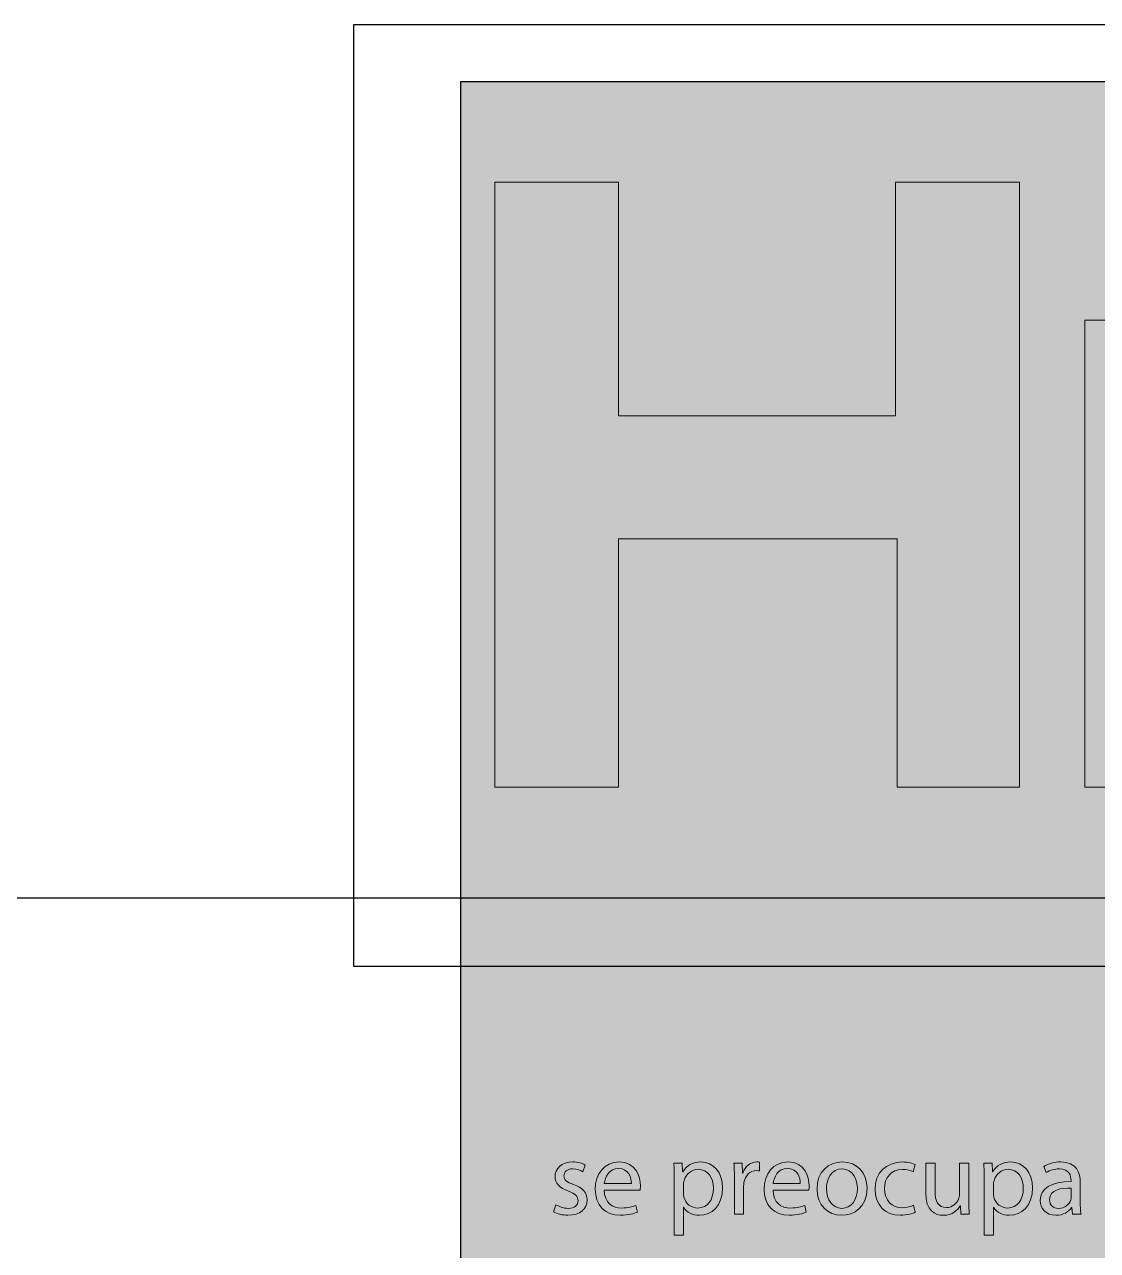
# Model space of a CAD drawing. Header units: inches. Extents: x -507 to 1392, y -754 to 68.
# Drawn here: x -260.6 to -138.7, y -71.6 to 67.7 of the extents above; entities that cross this region are included whole.
import ezdxf

# ---------------------------------------------------------------- set-up
doc = ezdxf.new("R2010")
doc.units = ezdxf.units.IN
doc.header["$MEASUREMENT"] = 0
doc.layers.add('Front', color=7, linetype='Continuous')
picture_1 = doc.add_image_def('image1.png', size_in_pixel=(3301, 2181))
picture_2 = doc.add_image_def('image6.png', size_in_pixel=(3362, 446))
picture_3 = doc.add_image_def('image10.png', size_in_pixel=(3013, 3012))

# ---------------------------------------------------------------- blocks, each defined once
blk = doc.blocks.new('block 3')
at = {"layer": 'Front', "true_color": 0x326699}
h = blk.add_hatch(color=165, dxfattribs=at)
h.dxf.hatch_style = 2
h.paths.add_polyline_path([(-211, -462.1), (-211, 61.25), (581, 61.25), (581, -462.1)])
at = {"layer": 'Front', "lineweight": 0}
blk.add_lwpolyline([(-211, -462.1), (-211, 61.25), (581, 61.25), (581, -462.1), (-211, -462.1)], dxfattribs=at)
at = {"layer": 'Front'}
image = blk.add_image(picture_1, insert=(-211, -462.19), size_in_units=(792.24, 523.44), dxfattribs=at)
blk = doc.blocks.new('block 25')
at = {"layer": 'Front', "true_color": 0x000000}
h = blk.add_hatch(color=18, dxfattribs=at)
h.dxf.hatch_style = 2
h.paths.add_polyline_path([(-147.54, -18.94), (-161.42, -18.94), (-161.42, 9.28), (-193.1, 9.28), (-193.1, -18.94), (-207.16, -18.94), (-207.16, 49.8), (-193.1, 49.8), (-193.1, 23.25), (-161.61, 23.25), (-161.61, 49.8), (-147.54, 49.8)])
h = blk.add_hatch(color=18, dxfattribs=at)
h.dxf.hatch_style = 2
h.paths.add_polyline_path([(-102.48, -18.94), (-140.09, -18.94), (-140.09, 34.13), (-102.48, 34.13), (-102.48, 23.41), (-129.24, 23.41), (-129.24, 12.99), (-115.93, 12.99), (-115.93, 2.2), (-129.24, 2.2), (-129.24, -8.16), (-102.48, -8.16)])
h = blk.add_hatch(color=18, dxfattribs=at)
h.dxf.hatch_style = 2
h.paths.add_polyline_path([(-59.12, -18.94), (-96.73, -18.94), (-96.73, 34.13), (-85.87, 34.13), (-85.87, -8.16), (-59.12, -8.16)])
h = blk.add_hatch(color=18, dxfattribs=at)
h.dxf.hatch_style = 2
edge = h.paths.add_edge_path()
edge.add_spline(control_points=[(-16.84, 16.15), (-16.84, 13.99), (-17.17, 11.97), (-17.85, 10.07), (-18.52, 8.18), (-19.45, 6.48), (-20.65, 4.97), (-21.85, 3.46), (-23.24, 2.17), (-24.82, 1.12), (-26.4, 0.07), (-28.11, -0.7), (-29.93, -1.18), (-30.36, -1.28), (-30.98, -1.42), (-31.8, -1.61), (-32.61, -1.8), (-33.31, -1.9), (-33.88, -1.9), (-33.88, -1.9), (-42.51, -1.9), (-42.51, -1.9), (-42.51, -1.9), (-42.51, -18.94), (-42.51, -18.94), (-42.51, -18.94), (-53.37, -18.94), (-53.37, -18.94), (-53.37, -18.94), (-53.37, 34.2), (-53.37, 34.2), (-53.37, 34.2), (-34.03, 34.2), (-34.03, 34.2), (-33.69, 34.2), (-33.28, 34.16), (-32.8, 34.09), (-32.32, 34.02), (-31.83, 33.92), (-31.33, 33.8), (-30.83, 33.68), (-30.36, 33.56), (-29.93, 33.44), (-29.5, 33.32), (-29.18, 33.24), (-28.99, 33.19), (-27.6, 32.67), (-26.31, 32.04), (-25.11, 31.32), (-23.91, 30.6), (-22.69, 29.55), (-21.44, 28.16), (-20.53, 27.2), (-19.75, 26.09), (-19.1, 24.82), (-18.46, 23.54), (-17.94, 22.36), (-17.56, 21.26), (-17.32, 20.44), (-17.14, 19.6), (-17.02, 18.74), (-16.9, 17.88), (-16.84, 17.01), (-16.84, 16.15)], knot_values=[0, 0, 0, 0, 1, 1, 1, 2, 2, 2, 3, 3, 3, 4, 4, 4, 5, 5, 5, 6, 6, 6, 7, 7, 7, 8, 8, 8, 9, 9, 9, 10, 10, 10, 11, 11, 11, 12, 12, 12, 13, 13, 13, 14, 14, 14, 15, 15, 15, 16, 16, 16, 17, 17, 17, 18, 18, 18, 19, 19, 19, 20, 20, 20, 21, 21, 21, 21], degree=3, periodic=1)
edge = h.paths.add_edge_path()
edge.add_spline(control_points=[(-27.55, 16.15), (-27.55, 16.82), (-27.66, 17.52), (-27.88, 18.24), (-28.09, 18.95), (-28.43, 19.64), (-28.88, 20.28), (-29.34, 20.93), (-29.9, 21.51), (-30.57, 22.01), (-31.25, 22.51), (-32.04, 22.89), (-32.95, 23.13), (-33.23, 23.22), (-33.56, 23.29), (-33.92, 23.34), (-34.28, 23.39), (-34.48, 23.41), (-34.53, 23.41), (-34.53, 23.41), (-42.51, 23.41), (-42.51, 23.41), (-42.51, 23.41), (-42.51, 8.82), (-42.51, 8.82), (-42.51, 8.82), (-34.53, 8.82), (-34.53, 8.82), (-34.43, 8.82), (-34.19, 8.85), (-33.81, 8.92), (-33.43, 8.99), (-33.14, 9.05), (-32.95, 9.1), (-31.13, 9.58), (-29.77, 10.54), (-28.88, 11.98), (-28, 13.42), (-27.55, 14.81), (-27.55, 16.15)], knot_values=[0, 0, 0, 0, 1, 1, 1, 2, 2, 2, 3, 3, 3, 4, 4, 4, 5, 5, 5, 6, 6, 6, 7, 7, 7, 8, 8, 8, 9, 9, 9, 10, 10, 10, 11, 11, 11, 12, 12, 12, 13, 13, 13, 13], degree=3, periodic=1)
at = {"layer": 'Front', "lineweight": 0}
for points in [[(-147.54, -18.94), (-161.42, -18.94), (-161.42, 9.28), (-193.1, 9.28), (-193.1, -18.94), (-207.16, -18.94), (-207.16, 49.8), (-193.1, 49.8), (-193.1, 23.25), (-161.61, 23.25), (-161.61, 49.8), (-147.54, 49.8), (-147.54, -18.94)], [(-102.48, -18.94), (-140.09, -18.94), (-140.09, 34.13), (-102.48, 34.13), (-102.48, 23.41), (-129.24, 23.41), (-129.24, 12.99), (-115.93, 12.99), (-115.93, 2.2), (-129.24, 2.2), (-129.24, -8.16), (-102.48, -8.16), (-102.48, -18.94)], [(-59.12, -18.94), (-96.73, -18.94), (-96.73, 34.13), (-85.87, 34.13), (-85.87, -8.16), (-59.12, -8.16), (-59.12, -18.94)]]:
    blk.add_lwpolyline(points, dxfattribs=at)
for points, knots in [([(-16.84, 16.15), (-16.84, 13.99), (-17.17, 11.97), (-17.85, 10.07), (-18.52, 8.18), (-19.45, 6.48), (-20.65, 4.97), (-21.85, 3.46), (-23.24, 2.17), (-24.82, 1.12), (-26.4, 0.07), (-28.11, -0.7), (-29.93, -1.18), (-30.36, -1.28), (-30.98, -1.42), (-31.8, -1.61), (-32.61, -1.8), (-33.31, -1.9), (-33.88, -1.9), (-33.88, -1.9), (-42.51, -1.9), (-42.51, -1.9), (-42.51, -1.9), (-42.51, -18.94), (-42.51, -18.94), (-42.51, -18.94), (-53.37, -18.94), (-53.37, -18.94), (-53.37, -18.94), (-53.37, 34.2), (-53.37, 34.2), (-53.37, 34.2), (-34.03, 34.2), (-34.03, 34.2), (-33.69, 34.2), (-33.28, 34.16), (-32.8, 34.09), (-32.32, 34.02), (-31.83, 33.92), (-31.33, 33.8), (-30.83, 33.68), (-30.36, 33.56), (-29.93, 33.44), (-29.5, 33.32), (-29.18, 33.24), (-28.99, 33.19), (-27.6, 32.67), (-26.31, 32.04), (-25.11, 31.32), (-23.91, 30.6), (-22.69, 29.55), (-21.44, 28.16), (-20.53, 27.2), (-19.75, 26.09), (-19.1, 24.82), (-18.46, 23.54), (-17.94, 22.36), (-17.56, 21.26), (-17.32, 20.44), (-17.14, 19.6), (-17.02, 18.74), (-16.9, 17.88), (-16.84, 17.01), (-16.84, 16.15)], [0, 0, 0, 0, 1, 1, 1, 2, 2, 2, 3, 3, 3, 4, 4, 4, 5, 5, 5, 6, 6, 6, 7, 7, 7, 8, 8, 8, 9, 9, 9, 10, 10, 10, 11, 11, 11, 12, 12, 12, 13, 13, 13, 14, 14, 14, 15, 15, 15, 16, 16, 16, 17, 17, 17, 18, 18, 18, 19, 19, 19, 20, 20, 20, 21, 21, 21, 21]), ([(-27.55, 16.15), (-27.55, 16.82), (-27.66, 17.52), (-27.88, 18.24), (-28.09, 18.95), (-28.43, 19.64), (-28.88, 20.28), (-29.34, 20.93), (-29.9, 21.51), (-30.57, 22.01), (-31.25, 22.51), (-32.04, 22.89), (-32.95, 23.13), (-33.23, 23.22), (-33.56, 23.29), (-33.92, 23.34), (-34.28, 23.39), (-34.48, 23.41), (-34.53, 23.41), (-34.53, 23.41), (-42.51, 23.41), (-42.51, 23.41), (-42.51, 23.41), (-42.51, 8.82), (-42.51, 8.82), (-42.51, 8.82), (-34.53, 8.82), (-34.53, 8.82), (-34.43, 8.82), (-34.19, 8.85), (-33.81, 8.92), (-33.43, 8.99), (-33.14, 9.05), (-32.95, 9.1), (-31.13, 9.58), (-29.77, 10.54), (-28.88, 11.98), (-28, 13.42), (-27.55, 14.81), (-27.55, 16.15)], [0, 0, 0, 0, 1, 1, 1, 2, 2, 2, 3, 3, 3, 4, 4, 4, 5, 5, 5, 6, 6, 6, 7, 7, 7, 8, 8, 8, 9, 9, 9, 10, 10, 10, 11, 11, 11, 12, 12, 12, 13, 13, 13, 13])]:
    blk.add_open_spline(points, degree=3, knots=knots, dxfattribs=at)
blk = doc.blocks.new('block 23')
at = {"layer": 'Front'}
blk.add_blockref('block 25', (0, 0), dxfattribs=at)
blk = doc.blocks.new('block 22')
at = {"layer": 'Front'}
blk.add_blockref('block 23', (0, 0), dxfattribs=at)
blk = doc.blocks.new('block 21')
at = {"layer": 'Front'}
blk.add_blockref('block 22', (0, 0), dxfattribs=at)
image = blk.add_image(picture_2, insert=(-223.16, -39.32), size_in_units=(806.88, 107.04), dxfattribs=at)
blk = doc.blocks.new('block 20')
at = {"layer": 'Front'}
blk.add_blockref('block 21', (0, 0), dxfattribs=at)
blk = doc.blocks.new('block 48')
at = {"layer": 'Front', "true_color": 0x231f20}
h = blk.add_hatch(color=250, dxfattribs=at)
h.dxf.hatch_style = 2
edge = h.paths.add_edge_path()
edge.add_spline(control_points=[(-200.21, -66.37), (-199.9, -66.57), (-199.35, -66.79), (-198.82, -66.79), (-198.05, -66.79), (-197.69, -66.4), (-197.69, -65.92), (-197.69, -65.42), (-197.99, -65.14), (-198.77, -64.85), (-199.82, -64.48), (-200.31, -63.91), (-200.31, -63.21), (-200.31, -62.28), (-199.55, -61.51), (-198.3, -61.51), (-197.72, -61.51), (-197.2, -61.68), (-196.88, -61.87), (-196.88, -61.87), (-197.14, -62.64), (-197.14, -62.64), (-197.37, -62.49), (-197.79, -62.3), (-198.33, -62.3), (-198.95, -62.3), (-199.3, -62.66), (-199.3, -63.09), (-199.3, -63.57), (-198.95, -63.79), (-198.2, -64.08), (-197.19, -64.46), (-196.67, -64.96), (-196.67, -65.83), (-196.67, -66.85), (-197.46, -67.57), (-198.84, -67.57), (-199.48, -67.57), (-200.07, -67.41), (-200.48, -67.17), (-200.48, -67.17), (-200.21, -66.37), (-200.21, -66.37)], knot_values=[0, 0, 0, 0, 1, 1, 1, 2, 2, 2, 3, 3, 3, 4, 4, 4, 5, 5, 5, 6, 6, 6, 7, 7, 7, 8, 8, 8, 9, 9, 9, 10, 10, 10, 11, 11, 11, 12, 12, 12, 13, 13, 13, 14, 14, 14, 14], degree=3, periodic=1)
h = blk.add_hatch(color=250, dxfattribs=at)
h.dxf.hatch_style = 2
edge = h.paths.add_edge_path()
edge.add_spline(control_points=[(-194.73, -64.73), (-194.7, -66.16), (-193.79, -66.75), (-192.74, -66.75), (-191.98, -66.75), (-191.53, -66.62), (-191.13, -66.45), (-191.13, -66.45), (-190.95, -67.21), (-190.95, -67.21), (-191.32, -67.37), (-191.96, -67.57), (-192.88, -67.57), (-194.67, -67.57), (-195.74, -66.39), (-195.74, -64.64), (-195.74, -62.89), (-194.7, -61.51), (-193.01, -61.51), (-191.12, -61.51), (-190.61, -63.18), (-190.61, -64.24), (-190.61, -64.46), (-190.64, -64.63), (-190.65, -64.73), (-190.65, -64.73), (-194.73, -64.73), (-194.73, -64.73)], knot_values=[0, 0, 0, 0, 1, 1, 1, 2, 2, 2, 3, 3, 3, 4, 4, 4, 5, 5, 5, 6, 6, 6, 7, 7, 7, 8, 8, 8, 9, 9, 9, 9], degree=3, periodic=1)
edge = h.paths.add_edge_path()
edge.add_spline(control_points=[(-191.63, -63.98), (-191.62, -63.31), (-191.91, -62.26), (-193.1, -62.26), (-194.16, -62.26), (-194.63, -63.25), (-194.72, -63.98), (-194.72, -63.98), (-191.63, -63.98), (-191.63, -63.98)], knot_values=[0, 0, 0, 0, 1, 1, 1, 2, 2, 2, 3, 3, 3, 3], degree=3, periodic=1)
h = blk.add_hatch(color=250, dxfattribs=at)
h.dxf.hatch_style = 2
edge = h.paths.add_edge_path()
edge.add_spline(control_points=[(-186.76, -63.54), (-186.76, -62.79), (-186.78, -62.19), (-186.81, -61.64), (-186.81, -61.64), (-185.86, -61.64), (-185.86, -61.64), (-185.86, -61.64), (-185.81, -62.64), (-185.81, -62.64), (-185.81, -62.64), (-185.79, -62.64), (-185.79, -62.64), (-185.36, -61.93), (-184.67, -61.51), (-183.73, -61.51), (-182.32, -61.51), (-181.27, -62.7), (-181.27, -64.46), (-181.27, -66.55), (-182.54, -67.58), (-183.91, -67.58), (-184.67, -67.58), (-185.34, -67.24), (-185.69, -66.67), (-185.69, -66.67), (-185.72, -66.67), (-185.72, -66.67), (-185.72, -66.67), (-185.72, -69.82), (-185.72, -69.82), (-185.72, -69.82), (-186.76, -69.82), (-186.76, -69.82), (-186.76, -69.82), (-186.76, -63.54), (-186.76, -63.54)], knot_values=[0, 0, 0, 0, 1, 1, 1, 2, 2, 2, 3, 3, 3, 4, 4, 4, 5, 5, 5, 6, 6, 6, 7, 7, 7, 8, 8, 8, 9, 9, 9, 10, 10, 10, 11, 11, 11, 12, 12, 12, 12], degree=3, periodic=1)
edge = h.paths.add_edge_path()
edge.add_spline(control_points=[(-185.72, -65.08), (-185.72, -65.24), (-185.69, -65.38), (-185.67, -65.51), (-185.48, -66.25), (-184.84, -66.75), (-184.08, -66.75), (-182.97, -66.75), (-182.32, -65.84), (-182.32, -64.51), (-182.32, -63.34), (-182.93, -62.35), (-184.05, -62.35), (-184.77, -62.35), (-185.44, -62.86), (-185.64, -63.66), (-185.68, -63.79), (-185.72, -63.94), (-185.72, -64.09), (-185.72, -64.09), (-185.72, -65.08), (-185.72, -65.08)], knot_values=[0, 0, 0, 0, 1, 1, 1, 2, 2, 2, 3, 3, 3, 4, 4, 4, 5, 5, 5, 6, 6, 6, 7, 7, 7, 7], degree=3, periodic=1)
h = blk.add_hatch(color=250, dxfattribs=at)
h.dxf.hatch_style = 2
edge = h.paths.add_edge_path()
edge.add_spline(control_points=[(-179.93, -63.45), (-179.93, -62.77), (-179.94, -62.18), (-179.98, -61.64), (-179.98, -61.64), (-179.06, -61.64), (-179.06, -61.64), (-179.06, -61.64), (-179.02, -62.78), (-179.02, -62.78), (-179.02, -62.78), (-178.97, -62.78), (-178.97, -62.78), (-178.71, -62), (-178.07, -61.51), (-177.37, -61.51), (-177.25, -61.51), (-177.16, -61.52), (-177.07, -61.54), (-177.07, -61.54), (-177.07, -62.54), (-177.07, -62.54), (-177.17, -62.52), (-177.28, -62.5), (-177.42, -62.5), (-178.17, -62.5), (-178.7, -63.07), (-178.84, -63.86), (-178.86, -64), (-178.89, -64.17), (-178.89, -64.35), (-178.89, -64.35), (-178.89, -67.45), (-178.89, -67.45), (-178.89, -67.45), (-179.93, -67.45), (-179.93, -67.45), (-179.93, -67.45), (-179.93, -63.45), (-179.93, -63.45)], knot_values=[0, 0, 0, 0, 1, 1, 1, 2, 2, 2, 3, 3, 3, 4, 4, 4, 5, 5, 5, 6, 6, 6, 7, 7, 7, 8, 8, 8, 9, 9, 9, 10, 10, 10, 11, 11, 11, 12, 12, 12, 13, 13, 13, 13], degree=3, periodic=1)
h = blk.add_hatch(color=250, dxfattribs=at)
h.dxf.hatch_style = 2
edge = h.paths.add_edge_path()
edge.add_spline(control_points=[(-175.54, -64.73), (-175.52, -66.16), (-174.6, -66.75), (-173.55, -66.75), (-172.79, -66.75), (-172.34, -66.62), (-171.94, -66.45), (-171.94, -66.45), (-171.76, -67.21), (-171.76, -67.21), (-172.13, -67.37), (-172.77, -67.57), (-173.69, -67.57), (-175.48, -67.57), (-176.55, -66.39), (-176.55, -64.64), (-176.55, -62.89), (-175.52, -61.51), (-173.83, -61.51), (-171.93, -61.51), (-171.43, -63.18), (-171.43, -64.24), (-171.43, -64.46), (-171.45, -64.63), (-171.46, -64.73), (-171.46, -64.73), (-175.54, -64.73), (-175.54, -64.73)], knot_values=[0, 0, 0, 0, 1, 1, 1, 2, 2, 2, 3, 3, 3, 4, 4, 4, 5, 5, 5, 6, 6, 6, 7, 7, 7, 8, 8, 8, 9, 9, 9, 9], degree=3, periodic=1)
edge = h.paths.add_edge_path()
edge.add_spline(control_points=[(-172.45, -63.98), (-172.43, -63.31), (-172.72, -62.26), (-173.91, -62.26), (-174.98, -62.26), (-175.44, -63.25), (-175.53, -63.98), (-175.53, -63.98), (-172.45, -63.98), (-172.45, -63.98)], knot_values=[0, 0, 0, 0, 1, 1, 1, 2, 2, 2, 3, 3, 3, 3], degree=3, periodic=1)
h = blk.add_hatch(color=250, dxfattribs=at)
h.dxf.hatch_style = 2
edge = h.paths.add_edge_path()
edge.add_spline(control_points=[(-164.86, -64.5), (-164.86, -66.64), (-166.35, -67.58), (-167.75, -67.58), (-169.32, -67.58), (-170.54, -66.43), (-170.54, -64.59), (-170.54, -62.65), (-169.26, -61.51), (-167.66, -61.51), (-165.99, -61.51), (-164.86, -62.72), (-164.86, -64.5)], knot_values=[0, 0, 0, 0, 1, 1, 1, 2, 2, 2, 3, 3, 3, 4, 4, 4, 4], degree=3, periodic=1)
edge = h.paths.add_edge_path()
edge.add_spline(control_points=[(-169.47, -64.55), (-169.47, -65.83), (-168.74, -66.79), (-167.71, -66.79), (-166.7, -66.79), (-165.94, -65.84), (-165.94, -64.53), (-165.94, -63.55), (-166.43, -62.3), (-167.68, -62.3), (-168.93, -62.3), (-169.47, -63.45), (-169.47, -64.55)], knot_values=[0, 0, 0, 0, 1, 1, 1, 2, 2, 2, 3, 3, 3, 4, 4, 4, 4], degree=3, periodic=1)
h = blk.add_hatch(color=250, dxfattribs=at)
h.dxf.hatch_style = 2
edge = h.paths.add_edge_path()
edge.add_spline(control_points=[(-159.39, -67.23), (-159.67, -67.37), (-160.28, -67.57), (-161.06, -67.57), (-162.81, -67.57), (-163.95, -66.38), (-163.95, -64.6), (-163.95, -62.82), (-162.72, -61.52), (-160.83, -61.52), (-160.21, -61.52), (-159.65, -61.68), (-159.37, -61.82), (-159.37, -61.82), (-159.61, -62.64), (-159.61, -62.64), (-159.86, -62.49), (-160.25, -62.36), (-160.83, -62.36), (-162.16, -62.36), (-162.88, -63.34), (-162.88, -64.55), (-162.88, -65.9), (-162.02, -66.73), (-160.87, -66.73), (-160.27, -66.73), (-159.87, -66.57), (-159.57, -66.44), (-159.57, -66.44), (-159.39, -67.23), (-159.39, -67.23)], knot_values=[0, 0, 0, 0, 1, 1, 1, 2, 2, 2, 3, 3, 3, 4, 4, 4, 5, 5, 5, 6, 6, 6, 7, 7, 7, 8, 8, 8, 9, 9, 9, 10, 10, 10, 10], degree=3, periodic=1)
h = blk.add_hatch(color=250, dxfattribs=at)
h.dxf.hatch_style = 2
edge = h.paths.add_edge_path()
edge.add_spline(control_points=[(-153.29, -65.86), (-153.29, -66.46), (-153.28, -66.99), (-153.25, -67.45), (-153.25, -67.45), (-154.18, -67.45), (-154.18, -67.45), (-154.18, -67.45), (-154.24, -66.5), (-154.24, -66.5), (-154.24, -66.5), (-154.27, -66.5), (-154.27, -66.5), (-154.54, -66.97), (-155.15, -67.58), (-156.19, -67.58), (-157.1, -67.58), (-158.19, -67.07), (-158.19, -65.03), (-158.19, -65.03), (-158.19, -61.64), (-158.19, -61.64), (-158.19, -61.64), (-157.13, -61.64), (-157.13, -61.64), (-157.13, -61.64), (-157.13, -64.85), (-157.13, -64.85), (-157.13, -65.96), (-156.8, -66.7), (-155.84, -66.7), (-155.13, -66.7), (-154.64, -66.21), (-154.45, -65.74), (-154.39, -65.59), (-154.35, -65.39), (-154.35, -65.2), (-154.35, -65.2), (-154.35, -61.64), (-154.35, -61.64), (-154.35, -61.64), (-153.29, -61.64), (-153.29, -61.64), (-153.29, -61.64), (-153.29, -65.86), (-153.29, -65.86)], knot_values=[0, 0, 0, 0, 1, 1, 1, 2, 2, 2, 3, 3, 3, 4, 4, 4, 5, 5, 5, 6, 6, 6, 7, 7, 7, 8, 8, 8, 9, 9, 9, 10, 10, 10, 11, 11, 11, 12, 12, 12, 13, 13, 13, 14, 14, 14, 15, 15, 15, 15], degree=3, periodic=1)
h = blk.add_hatch(color=250, dxfattribs=at)
h.dxf.hatch_style = 2
edge = h.paths.add_edge_path()
edge.add_spline(control_points=[(-151.54, -63.54), (-151.54, -62.79), (-151.56, -62.19), (-151.59, -61.64), (-151.59, -61.64), (-150.64, -61.64), (-150.64, -61.64), (-150.64, -61.64), (-150.59, -62.64), (-150.59, -62.64), (-150.59, -62.64), (-150.57, -62.64), (-150.57, -62.64), (-150.14, -61.93), (-149.45, -61.51), (-148.51, -61.51), (-147.1, -61.51), (-146.05, -62.7), (-146.05, -64.46), (-146.05, -66.55), (-147.32, -67.58), (-148.69, -67.58), (-149.45, -67.58), (-150.12, -67.24), (-150.47, -66.67), (-150.47, -66.67), (-150.5, -66.67), (-150.5, -66.67), (-150.5, -66.67), (-150.5, -69.82), (-150.5, -69.82), (-150.5, -69.82), (-151.54, -69.82), (-151.54, -69.82), (-151.54, -69.82), (-151.54, -63.54), (-151.54, -63.54)], knot_values=[0, 0, 0, 0, 1, 1, 1, 2, 2, 2, 3, 3, 3, 4, 4, 4, 5, 5, 5, 6, 6, 6, 7, 7, 7, 8, 8, 8, 9, 9, 9, 10, 10, 10, 11, 11, 11, 12, 12, 12, 12], degree=3, periodic=1)
edge = h.paths.add_edge_path()
edge.add_spline(control_points=[(-150.5, -65.08), (-150.5, -65.24), (-150.47, -65.38), (-150.45, -65.51), (-150.26, -66.25), (-149.62, -66.75), (-148.87, -66.75), (-147.75, -66.75), (-147.1, -65.84), (-147.1, -64.51), (-147.1, -63.34), (-147.71, -62.35), (-148.83, -62.35), (-149.55, -62.35), (-150.22, -62.86), (-150.42, -63.66), (-150.46, -63.79), (-150.5, -63.94), (-150.5, -64.09), (-150.5, -64.09), (-150.5, -65.08), (-150.5, -65.08)], knot_values=[0, 0, 0, 0, 1, 1, 1, 2, 2, 2, 3, 3, 3, 4, 4, 4, 5, 5, 5, 6, 6, 6, 7, 7, 7, 7], degree=3, periodic=1)
h = blk.add_hatch(color=250, dxfattribs=at)
h.dxf.hatch_style = 2
edge = h.paths.add_edge_path()
edge.add_spline(control_points=[(-141.5, -67.45), (-141.5, -67.45), (-141.58, -66.71), (-141.58, -66.71), (-141.58, -66.71), (-141.62, -66.71), (-141.62, -66.71), (-141.94, -67.17), (-142.57, -67.58), (-143.39, -67.58), (-144.57, -67.58), (-145.17, -66.75), (-145.17, -65.91), (-145.17, -64.51), (-143.92, -63.74), (-141.68, -63.75), (-141.68, -63.75), (-141.68, -63.63), (-141.68, -63.63), (-141.68, -63.15), (-141.81, -62.29), (-143, -62.29), (-143.54, -62.29), (-144.1, -62.46), (-144.51, -62.72), (-144.51, -62.72), (-144.75, -62.02), (-144.75, -62.02), (-144.27, -61.71), (-143.57, -61.51), (-142.84, -61.51), (-141.07, -61.51), (-140.63, -62.72), (-140.63, -63.88), (-140.63, -63.88), (-140.63, -66.05), (-140.63, -66.05), (-140.63, -66.56), (-140.61, -67.05), (-140.54, -67.45), (-140.54, -67.45), (-141.5, -67.45), (-141.5, -67.45)], knot_values=[0, 0, 0, 0, 1, 1, 1, 2, 2, 2, 3, 3, 3, 4, 4, 4, 5, 5, 5, 6, 6, 6, 7, 7, 7, 8, 8, 8, 9, 9, 9, 10, 10, 10, 11, 11, 11, 12, 12, 12, 13, 13, 13, 14, 14, 14, 14], degree=3, periodic=1)
edge = h.paths.add_edge_path()
edge.add_spline(control_points=[(-141.65, -64.48), (-142.81, -64.46), (-144.11, -64.66), (-144.11, -65.79), (-144.11, -66.47), (-143.66, -66.8), (-143.12, -66.8), (-142.36, -66.8), (-141.88, -66.32), (-141.71, -65.83), (-141.68, -65.72), (-141.65, -65.6), (-141.65, -65.49), (-141.65, -65.49), (-141.65, -64.48), (-141.65, -64.48)], knot_values=[0, 0, 0, 0, 1, 1, 1, 2, 2, 2, 3, 3, 3, 4, 4, 4, 5, 5, 5, 5], degree=3, periodic=1)
at = {"layer": 'Front', "lineweight": 0}
for points, knots in [([(-200.21, -66.37), (-199.9, -66.57), (-199.35, -66.79), (-198.82, -66.79), (-198.05, -66.79), (-197.69, -66.4), (-197.69, -65.92), (-197.69, -65.42), (-197.99, -65.14), (-198.77, -64.85), (-199.82, -64.48), (-200.31, -63.91), (-200.31, -63.21), (-200.31, -62.28), (-199.55, -61.51), (-198.3, -61.51), (-197.72, -61.51), (-197.2, -61.68), (-196.88, -61.87), (-196.88, -61.87), (-197.14, -62.64), (-197.14, -62.64), (-197.37, -62.49), (-197.79, -62.3), (-198.33, -62.3), (-198.95, -62.3), (-199.3, -62.66), (-199.3, -63.09), (-199.3, -63.57), (-198.95, -63.79), (-198.2, -64.08), (-197.19, -64.46), (-196.67, -64.96), (-196.67, -65.83), (-196.67, -66.85), (-197.46, -67.57), (-198.84, -67.57), (-199.48, -67.57), (-200.07, -67.41), (-200.48, -67.17), (-200.48, -67.17), (-200.21, -66.37), (-200.21, -66.37)], [0, 0, 0, 0, 1, 1, 1, 2, 2, 2, 3, 3, 3, 4, 4, 4, 5, 5, 5, 6, 6, 6, 7, 7, 7, 8, 8, 8, 9, 9, 9, 10, 10, 10, 11, 11, 11, 12, 12, 12, 13, 13, 13, 14, 14, 14, 14]), ([(-194.73, -64.73), (-194.7, -66.16), (-193.79, -66.75), (-192.74, -66.75), (-191.98, -66.75), (-191.53, -66.62), (-191.13, -66.45), (-191.13, -66.45), (-190.95, -67.21), (-190.95, -67.21), (-191.32, -67.37), (-191.96, -67.57), (-192.88, -67.57), (-194.67, -67.57), (-195.74, -66.39), (-195.74, -64.64), (-195.74, -62.89), (-194.7, -61.51), (-193.01, -61.51), (-191.12, -61.51), (-190.61, -63.18), (-190.61, -64.24), (-190.61, -64.46), (-190.64, -64.63), (-190.65, -64.73), (-190.65, -64.73), (-194.73, -64.73), (-194.73, -64.73)], [0, 0, 0, 0, 1, 1, 1, 2, 2, 2, 3, 3, 3, 4, 4, 4, 5, 5, 5, 6, 6, 6, 7, 7, 7, 8, 8, 8, 9, 9, 9, 9]), ([(-191.63, -63.98), (-191.62, -63.31), (-191.91, -62.26), (-193.1, -62.26), (-194.16, -62.26), (-194.63, -63.25), (-194.72, -63.98), (-194.72, -63.98), (-191.63, -63.98), (-191.63, -63.98)], [0, 0, 0, 0, 1, 1, 1, 2, 2, 2, 3, 3, 3, 3]), ([(-186.76, -63.54), (-186.76, -62.79), (-186.78, -62.19), (-186.81, -61.64), (-186.81, -61.64), (-185.86, -61.64), (-185.86, -61.64), (-185.86, -61.64), (-185.81, -62.64), (-185.81, -62.64), (-185.81, -62.64), (-185.79, -62.64), (-185.79, -62.64), (-185.36, -61.93), (-184.67, -61.51), (-183.73, -61.51), (-182.32, -61.51), (-181.27, -62.7), (-181.27, -64.46), (-181.27, -66.55), (-182.54, -67.58), (-183.91, -67.58), (-184.67, -67.58), (-185.34, -67.24), (-185.69, -66.67), (-185.69, -66.67), (-185.72, -66.67), (-185.72, -66.67), (-185.72, -66.67), (-185.72, -69.82), (-185.72, -69.82), (-185.72, -69.82), (-186.76, -69.82), (-186.76, -69.82), (-186.76, -69.82), (-186.76, -63.54), (-186.76, -63.54)], [0, 0, 0, 0, 1, 1, 1, 2, 2, 2, 3, 3, 3, 4, 4, 4, 5, 5, 5, 6, 6, 6, 7, 7, 7, 8, 8, 8, 9, 9, 9, 10, 10, 10, 11, 11, 11, 12, 12, 12, 12]), ([(-185.72, -65.08), (-185.72, -65.24), (-185.69, -65.38), (-185.67, -65.51), (-185.48, -66.25), (-184.84, -66.75), (-184.08, -66.75), (-182.97, -66.75), (-182.32, -65.84), (-182.32, -64.51), (-182.32, -63.34), (-182.93, -62.35), (-184.05, -62.35), (-184.77, -62.35), (-185.44, -62.86), (-185.64, -63.66), (-185.68, -63.79), (-185.72, -63.94), (-185.72, -64.09), (-185.72, -64.09), (-185.72, -65.08), (-185.72, -65.08)], [0, 0, 0, 0, 1, 1, 1, 2, 2, 2, 3, 3, 3, 4, 4, 4, 5, 5, 5, 6, 6, 6, 7, 7, 7, 7]), ([(-179.93, -63.45), (-179.93, -62.77), (-179.94, -62.18), (-179.98, -61.64), (-179.98, -61.64), (-179.06, -61.64), (-179.06, -61.64), (-179.06, -61.64), (-179.02, -62.78), (-179.02, -62.78), (-179.02, -62.78), (-178.97, -62.78), (-178.97, -62.78), (-178.71, -62), (-178.07, -61.51), (-177.37, -61.51), (-177.25, -61.51), (-177.16, -61.52), (-177.07, -61.54), (-177.07, -61.54), (-177.07, -62.54), (-177.07, -62.54), (-177.17, -62.52), (-177.28, -62.5), (-177.42, -62.5), (-178.17, -62.5), (-178.7, -63.07), (-178.84, -63.86), (-178.86, -64), (-178.89, -64.17), (-178.89, -64.35), (-178.89, -64.35), (-178.89, -67.45), (-178.89, -67.45), (-178.89, -67.45), (-179.93, -67.45), (-179.93, -67.45), (-179.93, -67.45), (-179.93, -63.45), (-179.93, -63.45)], [0, 0, 0, 0, 1, 1, 1, 2, 2, 2, 3, 3, 3, 4, 4, 4, 5, 5, 5, 6, 6, 6, 7, 7, 7, 8, 8, 8, 9, 9, 9, 10, 10, 10, 11, 11, 11, 12, 12, 12, 13, 13, 13, 13]), ([(-175.54, -64.73), (-175.52, -66.16), (-174.6, -66.75), (-173.55, -66.75), (-172.79, -66.75), (-172.34, -66.62), (-171.94, -66.45), (-171.94, -66.45), (-171.76, -67.21), (-171.76, -67.21), (-172.13, -67.37), (-172.77, -67.57), (-173.69, -67.57), (-175.48, -67.57), (-176.55, -66.39), (-176.55, -64.64), (-176.55, -62.89), (-175.52, -61.51), (-173.83, -61.51), (-171.93, -61.51), (-171.43, -63.18), (-171.43, -64.24), (-171.43, -64.46), (-171.45, -64.63), (-171.46, -64.73), (-171.46, -64.73), (-175.54, -64.73), (-175.54, -64.73)], [0, 0, 0, 0, 1, 1, 1, 2, 2, 2, 3, 3, 3, 4, 4, 4, 5, 5, 5, 6, 6, 6, 7, 7, 7, 8, 8, 8, 9, 9, 9, 9]), ([(-172.45, -63.98), (-172.43, -63.31), (-172.72, -62.26), (-173.91, -62.26), (-174.98, -62.26), (-175.44, -63.25), (-175.53, -63.98), (-175.53, -63.98), (-172.45, -63.98), (-172.45, -63.98)], [0, 0, 0, 0, 1, 1, 1, 2, 2, 2, 3, 3, 3, 3]), ([(-164.86, -64.5), (-164.86, -66.64), (-166.35, -67.58), (-167.75, -67.58), (-169.32, -67.58), (-170.54, -66.43), (-170.54, -64.59), (-170.54, -62.65), (-169.26, -61.51), (-167.66, -61.51), (-165.99, -61.51), (-164.86, -62.72), (-164.86, -64.5)], [0, 0, 0, 0, 1, 1, 1, 2, 2, 2, 3, 3, 3, 4, 4, 4, 4]), ([(-169.47, -64.55), (-169.47, -65.83), (-168.74, -66.79), (-167.71, -66.79), (-166.7, -66.79), (-165.94, -65.84), (-165.94, -64.53), (-165.94, -63.55), (-166.43, -62.3), (-167.68, -62.3), (-168.93, -62.3), (-169.47, -63.45), (-169.47, -64.55)], [0, 0, 0, 0, 1, 1, 1, 2, 2, 2, 3, 3, 3, 4, 4, 4, 4]), ([(-159.39, -67.23), (-159.67, -67.37), (-160.28, -67.57), (-161.06, -67.57), (-162.81, -67.57), (-163.95, -66.38), (-163.95, -64.6), (-163.95, -62.82), (-162.72, -61.52), (-160.83, -61.52), (-160.21, -61.52), (-159.65, -61.68), (-159.37, -61.82), (-159.37, -61.82), (-159.61, -62.64), (-159.61, -62.64), (-159.86, -62.49), (-160.25, -62.36), (-160.83, -62.36), (-162.16, -62.36), (-162.88, -63.34), (-162.88, -64.55), (-162.88, -65.9), (-162.02, -66.73), (-160.87, -66.73), (-160.27, -66.73), (-159.87, -66.57), (-159.57, -66.44), (-159.57, -66.44), (-159.39, -67.23), (-159.39, -67.23)], [0, 0, 0, 0, 1, 1, 1, 2, 2, 2, 3, 3, 3, 4, 4, 4, 5, 5, 5, 6, 6, 6, 7, 7, 7, 8, 8, 8, 9, 9, 9, 10, 10, 10, 10]), ([(-153.29, -65.86), (-153.29, -66.46), (-153.28, -66.99), (-153.25, -67.45), (-153.25, -67.45), (-154.18, -67.45), (-154.18, -67.45), (-154.18, -67.45), (-154.24, -66.5), (-154.24, -66.5), (-154.24, -66.5), (-154.27, -66.5), (-154.27, -66.5), (-154.54, -66.97), (-155.15, -67.58), (-156.19, -67.58), (-157.1, -67.58), (-158.19, -67.07), (-158.19, -65.03), (-158.19, -65.03), (-158.19, -61.64), (-158.19, -61.64), (-158.19, -61.64), (-157.13, -61.64), (-157.13, -61.64), (-157.13, -61.64), (-157.13, -64.85), (-157.13, -64.85), (-157.13, -65.96), (-156.8, -66.7), (-155.84, -66.7), (-155.13, -66.7), (-154.64, -66.21), (-154.45, -65.74), (-154.39, -65.59), (-154.35, -65.39), (-154.35, -65.2), (-154.35, -65.2), (-154.35, -61.64), (-154.35, -61.64), (-154.35, -61.64), (-153.29, -61.64), (-153.29, -61.64), (-153.29, -61.64), (-153.29, -65.86), (-153.29, -65.86)], [0, 0, 0, 0, 1, 1, 1, 2, 2, 2, 3, 3, 3, 4, 4, 4, 5, 5, 5, 6, 6, 6, 7, 7, 7, 8, 8, 8, 9, 9, 9, 10, 10, 10, 11, 11, 11, 12, 12, 12, 13, 13, 13, 14, 14, 14, 15, 15, 15, 15]), ([(-151.54, -63.54), (-151.54, -62.79), (-151.56, -62.19), (-151.59, -61.64), (-151.59, -61.64), (-150.64, -61.64), (-150.64, -61.64), (-150.64, -61.64), (-150.59, -62.64), (-150.59, -62.64), (-150.59, -62.64), (-150.57, -62.64), (-150.57, -62.64), (-150.14, -61.93), (-149.45, -61.51), (-148.51, -61.51), (-147.1, -61.51), (-146.05, -62.7), (-146.05, -64.46), (-146.05, -66.55), (-147.32, -67.58), (-148.69, -67.58), (-149.45, -67.58), (-150.12, -67.24), (-150.47, -66.67), (-150.47, -66.67), (-150.5, -66.67), (-150.5, -66.67), (-150.5, -66.67), (-150.5, -69.82), (-150.5, -69.82), (-150.5, -69.82), (-151.54, -69.82), (-151.54, -69.82), (-151.54, -69.82), (-151.54, -63.54), (-151.54, -63.54)], [0, 0, 0, 0, 1, 1, 1, 2, 2, 2, 3, 3, 3, 4, 4, 4, 5, 5, 5, 6, 6, 6, 7, 7, 7, 8, 8, 8, 9, 9, 9, 10, 10, 10, 11, 11, 11, 12, 12, 12, 12]), ([(-150.5, -65.08), (-150.5, -65.24), (-150.47, -65.38), (-150.45, -65.51), (-150.26, -66.25), (-149.62, -66.75), (-148.87, -66.75), (-147.75, -66.75), (-147.1, -65.84), (-147.1, -64.51), (-147.1, -63.34), (-147.71, -62.35), (-148.83, -62.35), (-149.55, -62.35), (-150.22, -62.86), (-150.42, -63.66), (-150.46, -63.79), (-150.5, -63.94), (-150.5, -64.09), (-150.5, -64.09), (-150.5, -65.08), (-150.5, -65.08)], [0, 0, 0, 0, 1, 1, 1, 2, 2, 2, 3, 3, 3, 4, 4, 4, 5, 5, 5, 6, 6, 6, 7, 7, 7, 7]), ([(-141.5, -67.45), (-141.5, -67.45), (-141.58, -66.71), (-141.58, -66.71), (-141.58, -66.71), (-141.62, -66.71), (-141.62, -66.71), (-141.94, -67.17), (-142.57, -67.58), (-143.39, -67.58), (-144.57, -67.58), (-145.17, -66.75), (-145.17, -65.91), (-145.17, -64.51), (-143.92, -63.74), (-141.68, -63.75), (-141.68, -63.75), (-141.68, -63.63), (-141.68, -63.63), (-141.68, -63.15), (-141.81, -62.29), (-143, -62.29), (-143.54, -62.29), (-144.1, -62.46), (-144.51, -62.72), (-144.51, -62.72), (-144.75, -62.02), (-144.75, -62.02), (-144.27, -61.71), (-143.57, -61.51), (-142.84, -61.51), (-141.07, -61.51), (-140.63, -62.72), (-140.63, -63.88), (-140.63, -63.88), (-140.63, -66.05), (-140.63, -66.05), (-140.63, -66.56), (-140.61, -67.05), (-140.54, -67.45), (-140.54, -67.45), (-141.5, -67.45), (-141.5, -67.45)], [0, 0, 0, 0, 1, 1, 1, 2, 2, 2, 3, 3, 3, 4, 4, 4, 5, 5, 5, 6, 6, 6, 7, 7, 7, 8, 8, 8, 9, 9, 9, 10, 10, 10, 11, 11, 11, 12, 12, 12, 13, 13, 13, 14, 14, 14, 14]), ([(-141.65, -64.48), (-142.81, -64.46), (-144.11, -64.66), (-144.11, -65.79), (-144.11, -66.47), (-143.66, -66.8), (-143.12, -66.8), (-142.36, -66.8), (-141.88, -66.32), (-141.71, -65.83), (-141.68, -65.72), (-141.65, -65.6), (-141.65, -65.49), (-141.65, -65.49), (-141.65, -64.48), (-141.65, -64.48)], [0, 0, 0, 0, 1, 1, 1, 2, 2, 2, 3, 3, 3, 4, 4, 4, 5, 5, 5, 5])]:
    blk.add_open_spline(points, degree=3, knots=knots, dxfattribs=at)

msp = doc.modelspace()

# ---------------------------------------------------------------- block references
at = {"layer": 'Front'}
for name in ['block 20', 'block 3', 'block 48']:
    msp.add_blockref(name, (0, 0), dxfattribs=at)

# ---------------------------------------------------------------- pictures from other files: only their frames are drawn
image = msp.add_image(picture_3, insert=(-506.92, -754.39), size_in_units=(723.12, 722.88), dxfattribs=at)

doc.saveas('drawing.dxf')
